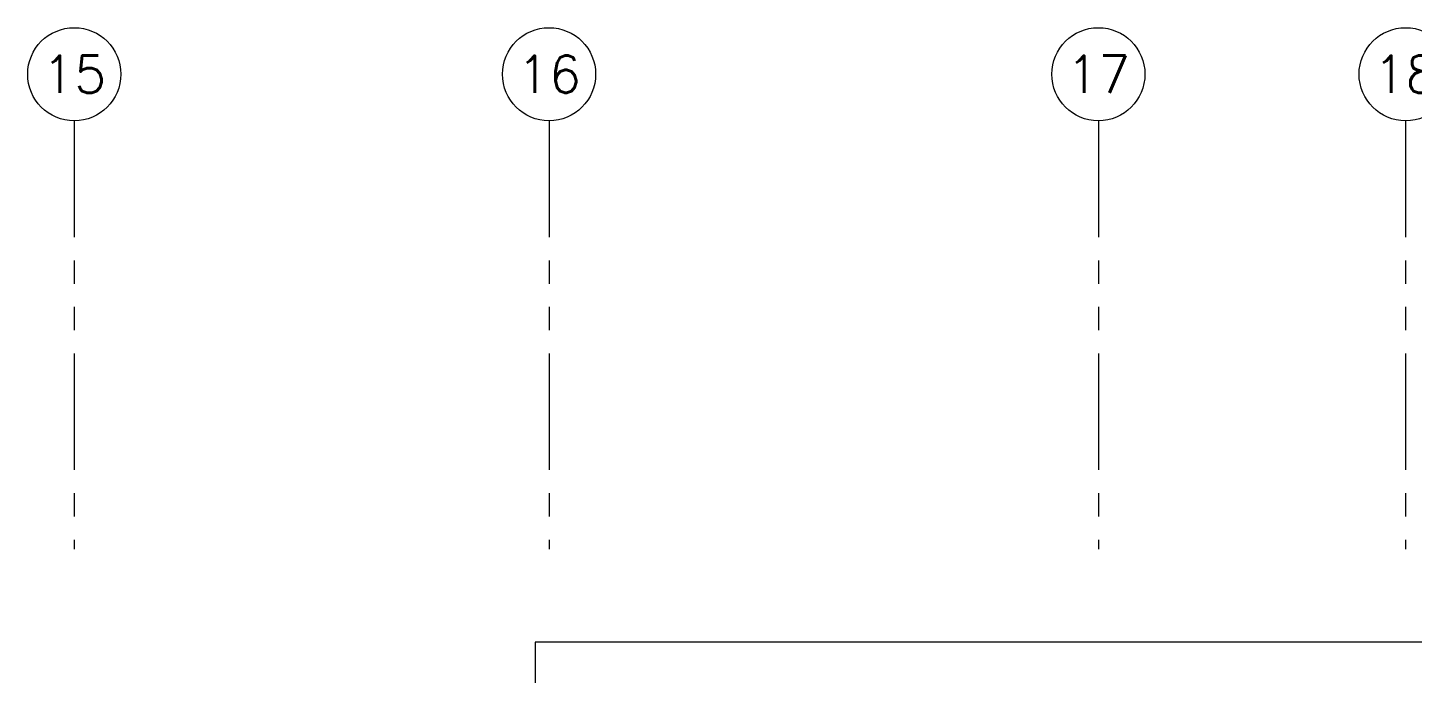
# Model space of a CAD drawing. Header units: millimetres. Extents: x 3765 to 3833, y 1327 to 1657.
# Drawn here: x 3800.7 to 3808.13, y 1395.42 to 1398.89 of the extents above; entities that cross this region are included whole.
import ezdxf
from ezdxf.enums import TextEntityAlignment as Align

# ---------------------------------------------------------------- set-up
doc = ezdxf.new("R2010")
doc.units = ezdxf.units.MM
doc.linetypes.add('PHANTOM', pattern=[63.5, 31.75, -6.35, 6.35, -6.35, 6.35, -6.35])
doc.linetypes.add('PHANTOM2', pattern=[1.25, 0.625, -0.125, 0.125, -0.125, 0.125, -0.125])
doc.layers.get('0').update_dxf_attribs({"color": 251, "lineweight": 9})
doc.layers.add('A-EJES', color=251, linetype='PHANTOM', lineweight=13)
doc.layers.add('A-LINEAS', color=251, linetype='Continuous', lineweight=13)
doc.styles.add('ROMANS', font='romans.shx', dxfattribs={"width": 0.8})

# ---------------------------------------------------------------- blocks, each defined once
blk = doc.blocks.new('TC_P11')
at = {"layer": 'A-LINEAS'}
blk.add_lwpolyline([(48.7, -41.75), (48.7, -38.9501), (34.95, -38.95), (34.95, -39.425)], dxfattribs=at)
blk = doc.blocks.new('Ejes_Torre C')
at = {"layer": 'A-EJES', "linetype": 'PHANTOM2'}
for points in [[(32.475, 16.65), (32.475, 14.35)], [(35.025, 16.65), (35.025, 14.35)], [(37.975, 16.65), (37.975, 14.35)], [(39.625, 16.65), (39.625, 14.35)]]:
    blk.add_lwpolyline(points, dxfattribs=at)
at = {"layer": 'A-EJES', "linetype": 'Continuous'}
for centre in [(32.475, 16.9), (35.025, 16.9), (37.975, 16.9), (39.625, 16.9)]:
    blk.add_circle(centre, 0.25, dxfattribs=at)
at = {"layer": 'A-EJES', "linetype": 'Continuous', "style": 'ROMANS'}
for s, p in [('15', (32.475, 16.9)), ('16', (35.025, 16.9)), ('17', (37.975, 16.9)), ('18', (39.625, 16.9))]:
    blk.add_text(s, height=0.2, dxfattribs=at).set_placement(p, align=Align.MIDDLE_CENTER)

msp = doc.modelspace()

# ---------------------------------------------------------------- block references
msp.add_blockref('TC_P11', (3768.4721, 1434.5379))

# ---------------------------------------------------------------- next in the draw order: block references
at = {"layer": 'A-EJES'}
msp.add_blockref('Ejes_Torre C', (3768.4721, 1381.7376), dxfattribs=at)

doc.saveas('drawing.dxf')
